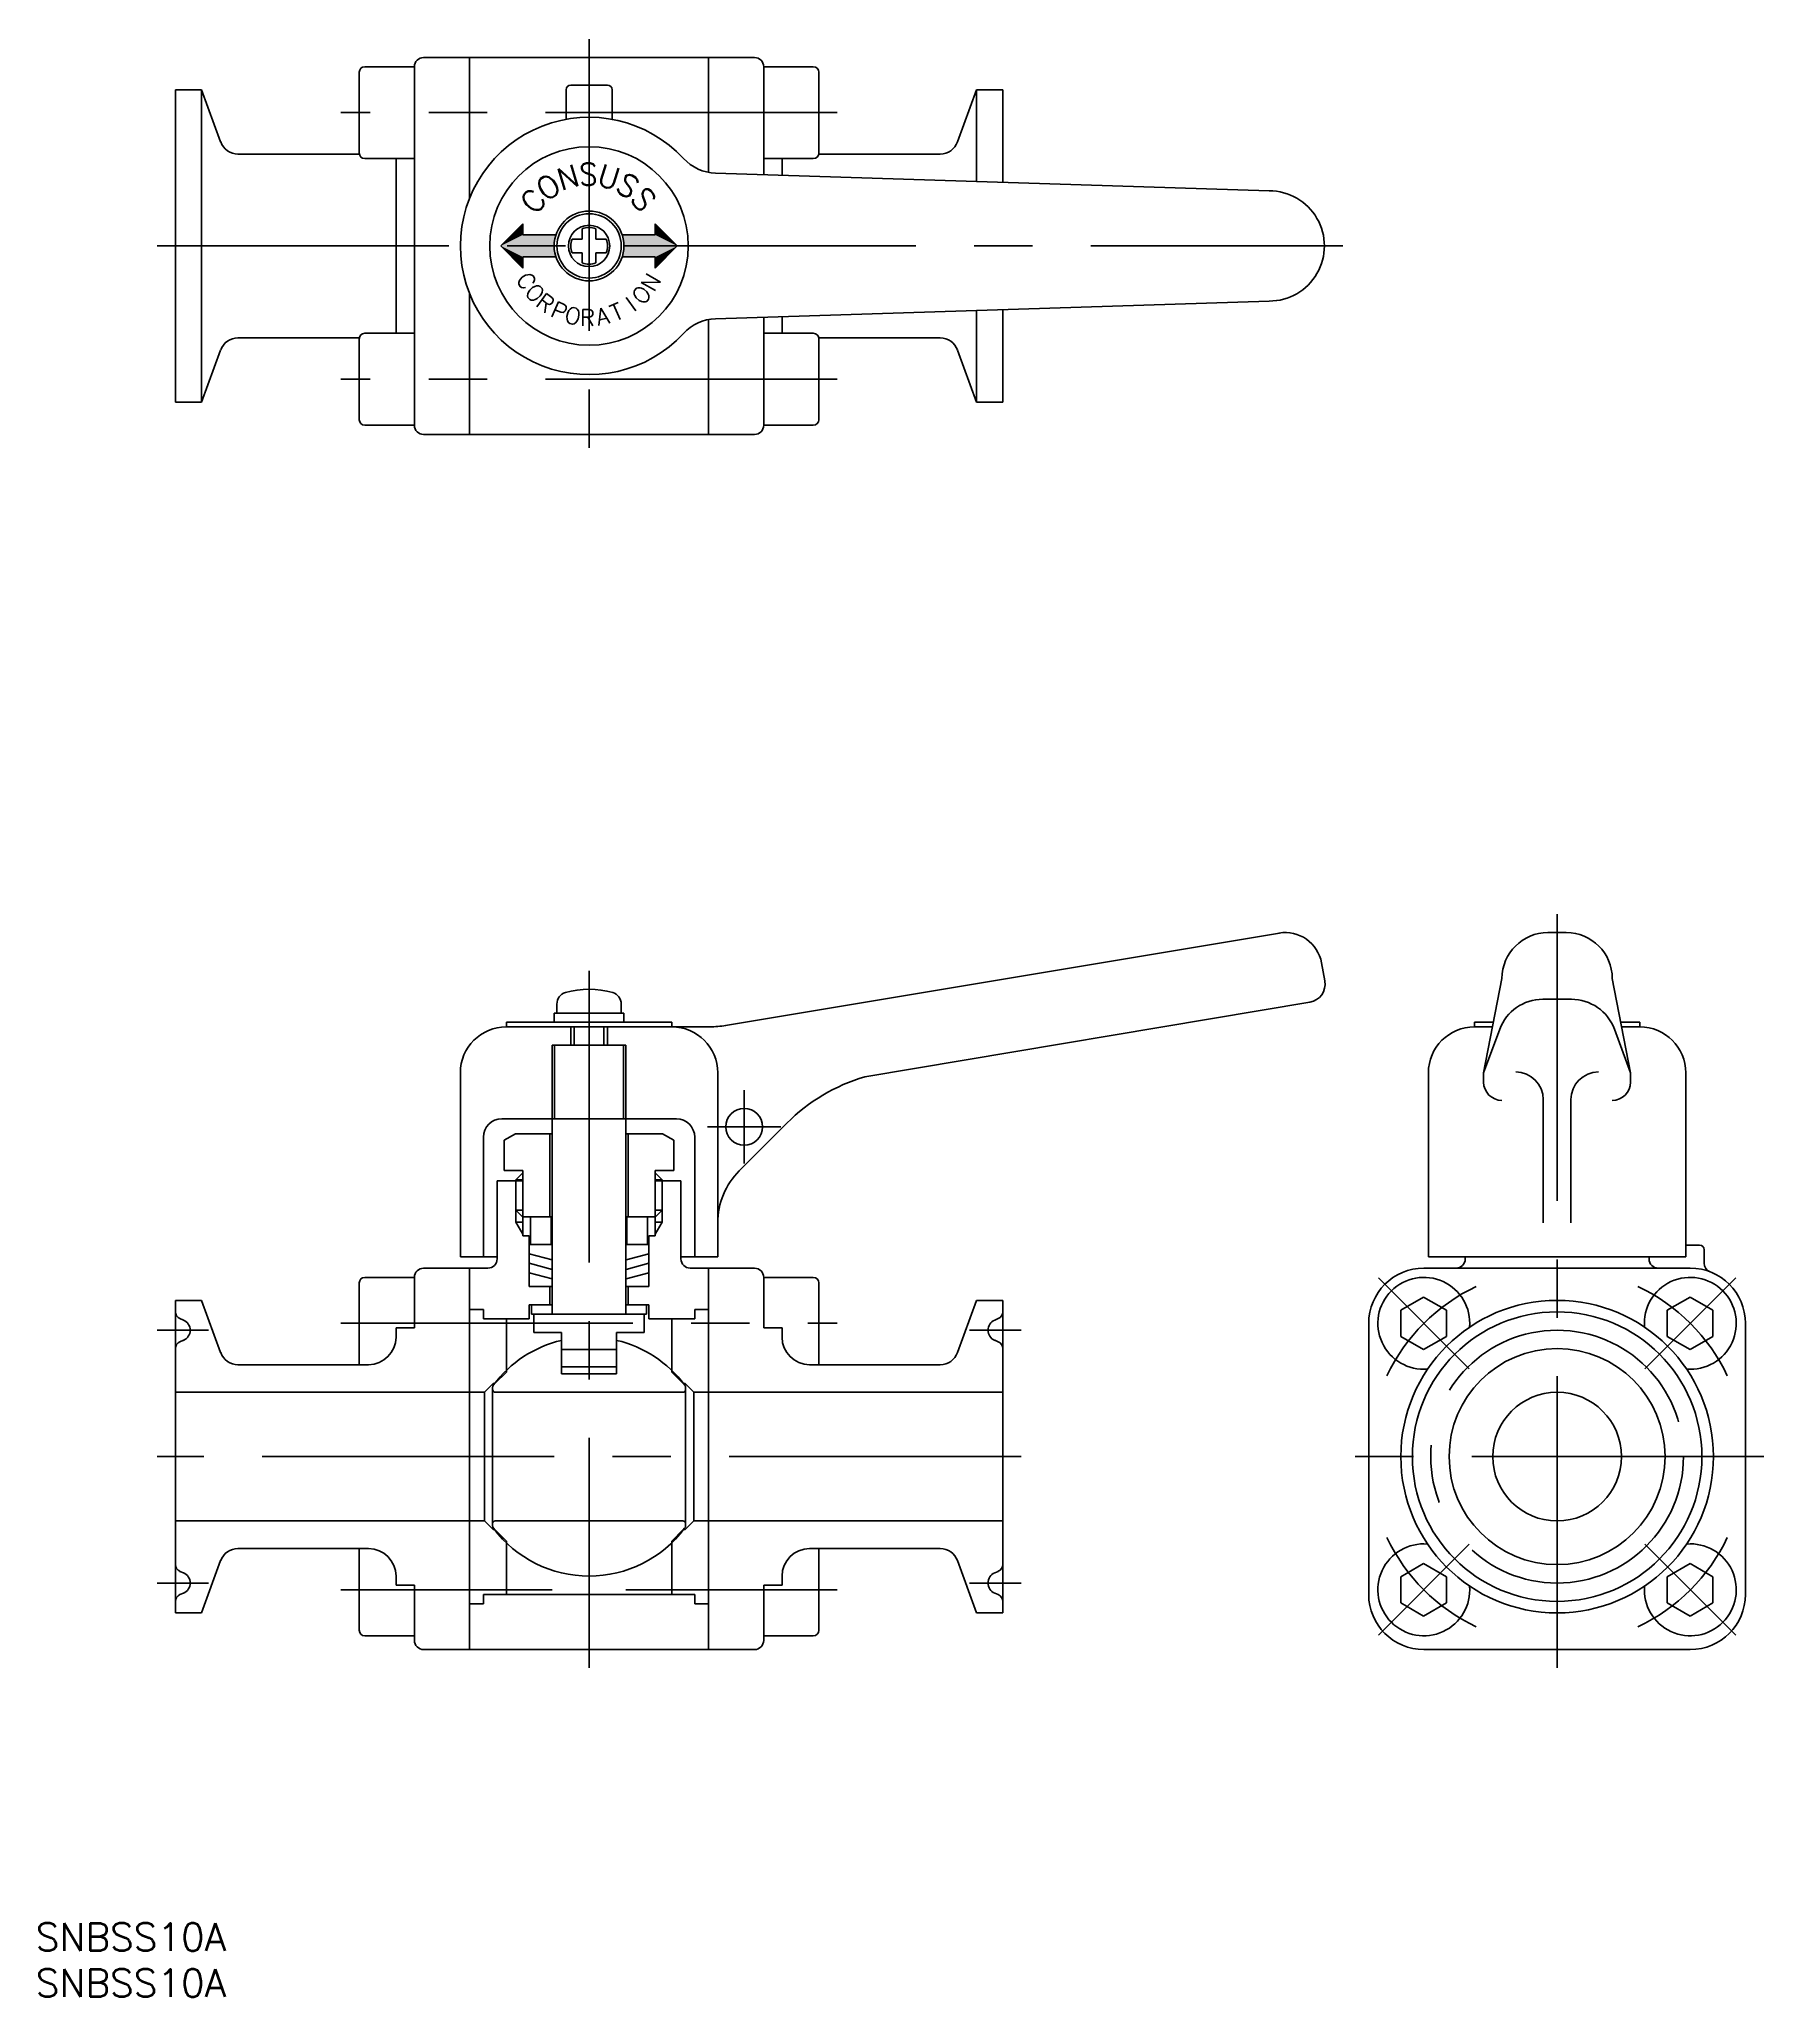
# Model space of a CAD drawing. Extents: x -60 to 128, y -190 to 22.
import ezdxf

# ---------------------------------------------------------------- set-up
doc = ezdxf.new("R2010")
doc.units = 0
doc.linetypes.add('CENTER', pattern=[50.8, 31.75, -6.35, 6.35, -6.35])
doc.layers.get('0').update_dxf_attribs({"linetype": 'CONTINUOUS'})
doc.layers.add('CENTER', color=1, linetype='CONTINUOUS')
doc.styles.get("Standard").update_dxf_attribs({"font": 'txt.shx', "height": 3, "bigfont": 'bigfont.shx'})
doc.styles.add('スタイル１_１', font='romans.shx', dxfattribs={"height": 2.5, "bigfont": 'extfont.shx'})

# ---------------------------------------------------------------- blocks, each defined once
blk = doc.blocks.new('*U2')
at = {"color": 3, "linetype": 'CONTINUOUS'}
for points in [[(-7.2, 2.4), (-9.6, 0), (-7.2, 1.2)], [(7.2, 2.4), (7.2, 1.2), (9.6, 0)], [(-3.61, 1.2), (-9.6, 0), (-3.75, 0.61)], [(-7.2, 1.2), (-9.6, 0), (-3.61, 1.2)], [(-3.75, 0.61), (-9.6, 0), (-3.8, 0)], [(-3.75, -0.61), (-3.8, 0), (-9.6, 0)], [(-9.6, 0), (-7.2, -1.2), (-3.75, -0.61)], [(-9.6, 0), (-7.2, -2.4), (-7.2, -1.2)], [(3.61, 1.2), (3.75, 0.61), (9.6, 0)], [(7.2, 1.2), (3.61, 1.2), (9.6, 0)], [(3.75, 0.61), (3.8, 0), (9.6, 0)], [(9.6, 0), (3.75, -0.61), (7.2, -1.2)], [(3.8, 0), (3.75, -0.61), (9.6, 0)], [(9.6, 0), (7.2, -1.2), (7.2, -2.4)], [(-3.75, -0.61), (-7.2, -1.2), (-3.61, -1.2)], [(3.75, -0.61), (3.61, -1.2), (7.2, -1.2)]]:
    blk.add_solid(points, dxfattribs=at)

msp = doc.modelspace()

# ---------------------------------------------------------------- linework, layer by layer
at = {"color": 7, "linetype": 'CONTINUOUS'}
for p, q in [((-24.4, 19.5), (-19, 19.5)), ((-19, 0), (-19, 19.5)), ((18, 20.5), (-18, 20.5)), ((-13, 5.2), (-13, 20.5)), ((13, 8.01), (13, 20.5)), ((24.4, 19.5), (19, 19.5)), ((19, 7.76), (19, 19.5)), ((-25, 18.9), (-25, 10.1)), ((2, 17.5), (-2, 17.5)), ((25, 18.9), (25, 10.1)), ((-45, 17), (-45, 0)), ((-45, 17), (-42.15, 17)), ((-42.15, 17), (-42.15, -17)), ((-42.15, 17), (-40.08, 11.32)), ((-2.5, 13.77), (-2.5, 17)), ((2.5, 13.77), (2.5, 17)), ((42.15, 17), (40.08, 11.32)), ((42.15, 17), (42.15, 7.02)), ((45, 17), (42.15, 17)), ((45, 17), (45, 6.93)), ((-38.2, 10), (-25, 10)), ((-24.4, 9.5), (-19, 9.5)), ((-21, 9.5), (-21, 0)), ((24.4, 9.5), (19, 9.5)), ((21, 7.7), (21, 9.5)), ((38.2, 10), (25, 10)), ((13.77, 7.93), (74, 6)), ((-9.6, 0), (-7.2, 2.4)), ((-9.6, 0), (-7.2, 2.4)), ((-7.2, 2.4), (-7.2, 1.2)), ((-7.2, 2.4), (-7.2, 1.2)), ((9.6, 0), (7.2, 2.4)), ((7.2, 2.4), (7.2, 1.2)), ((9.6, 0), (7.2, 2.4)), ((7.2, 2.4), (7.2, 1.2)), ((-45, -17), (-45, 0)), ((-21, 0), (-21, -9.5)), ((-19, 0), (-19, -19.5)), ((-9.6, 0), (-7.2, -2.4)), ((-9.6, 0), (-7.2, -2.4)), ((-7.2, 1.2), (-4.4, 1.2)), ((-7.2, 1.2), (-3.61, 1.2)), ((-0.75, 0.75), (-1.85, 0.75)), ((-0.75, 1.85), (-0.75, 0.75)), ((0.75, 1.85), (0.75, 0.75)), ((1.85, 0.75), (0.75, 0.75)), ((3.61, 1.2), (7.2, 1.2)), ((4.4, 1.2), (7.2, 1.2)), ((9.6, 0), (7.2, -2.4)), ((9.6, 0), (7.2, -2.4)), ((-7.2, -1.2), (-4.4, -1.2)), ((-7.2, -1.2), (-7.2, -2.4)), ((-7.2, -1.2), (-3.61, -1.2)), ((-7.2, -1.2), (-7.2, -2.4)), ((-0.75, -0.75), (-1.85, -0.75)), ((-0.75, -0.75), (-0.75, -1.85)), ((1.85, -0.75), (0.75, -0.75)), ((0.75, -0.75), (0.75, -1.85)), ((3.61, -1.2), (7.2, -1.2)), ((4.4, -1.2), (7.2, -1.2)), ((7.2, -1.2), (7.2, -2.4)), ((7.2, -1.2), (7.2, -2.4)), ((-13, -20.5), (-13, -5.2)), ((13.77, -7.93), (74, -6)), ((13, -20.5), (13, -8.01)), ((19, -7.76), (19, -19.5)), ((21, -9.5), (21, -7.7)), ((42.15, -7.02), (42.15, -17)), ((45, -17), (45, -6.93)), ((-38.2, -10), (-25, -10)), ((-25, -10.1), (-25, -18.9)), ((-24.4, -9.5), (-19, -9.5)), ((24.4, -9.5), (19, -9.5)), ((38.2, -10), (25, -10)), ((25, -10.1), (25, -18.9)), ((-42.15, -17), (-40.08, -11.32)), ((42.15, -17), (40.08, -11.32)), ((-45, -17), (-42.15, -17)), ((45, -17), (42.15, -17)), ((-24.4, -19.5), (-19, -19.5)), ((-18, -20.5), (18, -20.5)), ((24.4, -19.5), (19, -19.5)), ((14.86, -84.79), (75.13, -74.74)), ((104.32, -74.69), (106.32, -74.69)), ((80.04, -79.96), (79.69, -77.99)), ((99.32, -79.69), (97.32, -89.95)), ((111.32, -79.69), (113.32, -89.95)), ((-3.5, -83.45), (-3.5, -82.47)), ((3.5, -83.45), (3.5, -82.47)), ((78.42, -82.28), (30, -90.38)), ((103.76, -81.95), (106.87, -81.95)), ((-9, -84.45), (-9, -84.95)), ((-9, -84.45), (9, -84.45)), ((-9, -84.95), (13.13, -84.95)), ((-3.8, -83.45), (3.8, -83.45)), ((-3.8, -84.45), (-3.8, -83.45)), ((-2, -86.95), (-2, -84.95)), ((2, -84.95), (2, -86.95)), ((3.8, -83.45), (3.8, -84.45)), ((9, -84.95), (9, -84.45)), ((96.32, -84.45), (96.32, -84.95)), ((96.32, -84.45), (98.33, -84.45)), ((96.32, -84.95), (98.24, -84.95)), ((114.32, -84.45), (112.3, -84.45)), ((112.39, -84.95), (114.32, -84.95)), ((114.32, -84.95), (114.32, -84.45)), ((4, -86.95), (-4, -86.95)), ((-4, -116.2), (-4, -86.95)), ((-3.75, -94.95), (-3.75, -86.95)), ((3.75, -86.95), (3.75, -94.95)), ((4, -116.2), (4, -86.95)), ((99.08, -85.21), (97.32, -89.95)), ((111.56, -85.21), (113.32, -89.95)), ((-14, -109.95), (-14, -89.95)), ((14, -109.95), (14, -89.95)), ((91.32, -109.95), (91.32, -89.95)), ((97.32, -90.95), (97.32, -89.95)), ((113.32, -90.95), (113.32, -89.95)), ((119.32, -109.95), (119.32, -89.95)), ((103.82, -106.26), (103.82, -92.86)), ((106.82, -106.26), (106.82, -92.86)), ((-9.5, -94.95), (9.5, -94.95)), ((-4, -94.95), (4, -94.95)), ((16.34, -100.6), (21.53, -95.41)), ((-11.5, -109.95), (-11.5, -96.95)), ((-9.24, -97.29), (-8, -96.58)), ((-9.24, -97.29), (-9.24, -100.58)), ((-4, -96.58), (-8, -96.58)), ((-4.25, -105.63), (-4.25, -96.58)), ((8, -96.58), (4, -96.58)), ((4.25, -105.63), (4.25, -96.58)), ((9.24, -97.29), (8, -96.58)), ((9.24, -97.29), (9.24, -100.58)), ((11.5, -109.95), (11.5, -96.95)), ((-10, -110.2), (-10, -101.7)), ((-10, -101.7), (-7.2, -101.7)), ((-7.2, -100.58), (-9.24, -100.58)), ((-7.95, -101.58), (-7.2, -100.83)), ((-7.95, -101.58), (-7.2, -101.58)), ((-7.95, -104.9), (-7.95, -101.58)), ((-7.2, -100.83), (-7.2, -100.58)), ((-7.2, -105.63), (-7.2, -100.83)), ((7.2, -100.58), (9.24, -100.58)), ((7.2, -100.83), (7.2, -100.58)), ((7.95, -101.58), (7.2, -100.83)), ((7.2, -105.65), (7.2, -100.83)), ((7.95, -101.58), (7.2, -101.58)), ((7.2, -101.7), (10, -101.7)), ((7.95, -104.9), (7.95, -101.58)), ((10, -110.2), (10, -101.7)), ((-10, -110.2), (-10, -102.7)), ((10, -110.2), (10, -102.7)), ((-7.95, -104.9), (-7.2, -104.9)), ((-7.95, -104.9), (-7.2, -105.65)), ((-7.95, -104.9), (-7.95, -106.2)), ((-7.95, -106.2), (-7.2, -107.49)), ((-7.2, -106.2), (-7.95, -106.2)), ((-4, -105.63), (-7.2, -105.63)), ((-7.2, -105.63), (-7.2, -107.7)), ((-4.13, -105.63), (-6.38, -105.63)), ((-6.38, -108.63), (-6.38, -105.63)), ((-4.13, -108.63), (-4.13, -105.63)), ((4, -105.63), (7.2, -105.63)), ((4.12, -108.63), (4.12, -105.63)), ((6.37, -108.63), (6.37, -105.63)), ((7.95, -104.9), (7.2, -105.65)), ((7.95, -104.9), (7.2, -104.9)), ((7.2, -105.63), (7.2, -107.7)), ((7.2, -106.2), (7.95, -106.2)), ((7.95, -106.2), (7.2, -107.49)), ((7.95, -104.9), (7.95, -106.2)), ((-7.2, -107.7), (-6.5, -107.7)), ((-6.5, -113.2), (-6.5, -107.7)), ((7.2, -107.7), (6.5, -107.7)), ((6.5, -113.2), (6.5, -107.7)), ((-10, -109.95), (-14, -109.95)), ((-4, -108.63), (-6.5, -108.63)), ((-6.5, -109.63), (-4.02, -110.29)), ((-6.5, -110.66), (-4.02, -111.33)), ((4, -108.63), (6.5, -108.63)), ((6.5, -109.63), (4.02, -110.29)), ((6.5, -110.66), (4.02, -111.33)), ((10, -109.95), (14, -109.95)), ((105.32, -109.95), (91.32, -109.95)), ((95.32, -110.2), (95.32, -109.95)), ((105.32, -109.95), (119.32, -109.95)), ((115.32, -110.2), (115.32, -109.95)), ((120.82, -108.7), (119.32, -108.7)), ((121.32, -110.66), (121.32, -109.2)), ((-25, -112.8), (-25, -121.6)), ((-24.4, -112.2), (-19, -112.2)), ((-19, -112.2), (-19, -117.7)), ((-19, -116.82), (-19, -112.2)), ((-19, -117.7), (-19, -112.2)), ((-13, -111.2), (-18, -111.2)), ((-13, -111.2), (-11, -111.2)), ((-13, -111.2), (-13, -152.69)), ((-6.5, -111.7), (-4.02, -112.36)), ((6.5, -111.7), (4.02, -112.36)), ((11, -111.2), (13, -111.2)), ((13, -111.2), (18, -111.2)), ((13, -111.2), (13, -152.69)), ((19, -112.2), (19, -117.7)), ((19, -116.82), (19, -112.2)), ((24.4, -112.2), (19, -112.2)), ((19, -112.2), (19, -117.7)), ((25, -112.8), (25, -121.6)), ((105.32, -111.2), (90.82, -111.2)), ((105.32, -111.2), (119.81, -111.2)), ((-45, -114.7), (-45, -131.7)), ((-45, -114.7), (-42.15, -114.7)), ((-42.15, -114.7), (-40.08, -120.38)), ((-6.5, -113.2), (-4, -113.2)), ((-4.25, -115.2), (-4.25, -113.2)), ((4, -113.2), (6.5, -113.2)), ((4.25, -115.2), (4.25, -113.2)), ((42.15, -114.7), (40.08, -120.38)), ((45, -114.7), (42.15, -114.7)), ((45, -114.7), (45, -131.7)), ((88.32, -115.77), (90.8, -114.34)), ((93.27, -115.77), (90.8, -114.34)), ((117.31, -115.77), (119.79, -114.34)), ((122.26, -115.77), (119.79, -114.34)), ((-44.13, -116.84), (-44.51, -116.68)), ((-11.5, -115.7), (-13, -115.7)), ((-11.5, -115.7), (-11.5, -116.7)), ((-11.5, -116.7), (-6.5, -116.7)), ((-9, -122.51), (-9, -116.7)), ((-6.5, -115.2), (-4, -115.2)), ((-6.5, -115.2), (-6.5, -116.7)), ((-6.25, -116.2), (-6.25, -115.2)), ((-6.25, -116.2), (6.25, -116.2)), ((-6, -116.2), (-6, -118.2)), ((4, -115.2), (6.5, -115.2)), ((6, -118.2), (6, -116.2)), ((6.25, -115.2), (6.25, -116.2)), ((6.5, -116.7), (6.5, -115.2)), ((6.5, -116.7), (11.5, -116.7)), ((9, -122.51), (9, -116.7)), ((11.5, -115.7), (11.5, -116.7)), ((13, -115.7), (11.5, -115.7)), ((44.13, -116.84), (44.51, -116.68)), ((88.32, -118.63), (88.32, -115.77)), ((93.27, -118.63), (93.27, -115.77)), ((117.31, -118.63), (117.31, -115.77)), ((122.26, -118.63), (122.26, -115.77)), ((-44.13, -119.05), (-44.51, -119.21)), ((-19, -117.7), (-21, -117.7)), ((-6, -118.2), (-3, -118.2)), ((-3, -118.2), (-3, -121.2)), ((-3, -122.7), (-3, -118.94)), ((3, -118.2), (3, -121.2)), ((3, -118.2), (6, -118.2)), ((3, -122.7), (3, -118.94)), ((19, -117.7), (21, -117.7)), ((21, -118.7), (21, -117.7)), ((44.13, -119.05), (44.51, -119.21)), ((84.82, -117.2), (84.82, -146.69)), ((90.8, -120.06), (88.32, -118.63)), ((90.8, -120.06), (93.27, -118.63)), ((119.79, -120.06), (117.31, -118.63)), ((119.79, -120.06), (122.26, -118.63)), ((125.81, -146.69), (125.81, -117.2)), ((-3, -120.03), (3, -120.03)), ((-38.2, -121.7), (-24, -121.7)), ((-9, -122.51), (-10.25, -123.76)), ((-3, -121.95), (3, -121.95)), ((3, -122.7), (-3, -122.7)), ((2.5, -121.95), (-2.5, -121.95)), ((9, -122.51), (10.25, -123.76)), ((38.2, -121.7), (24, -121.7)), ((-13, -124.7), (-45, -124.7)), ((-11.39, -124.7), (-13, -124.7)), ((-11.39, -124.7), (-10.45, -123.76)), ((-11.39, -138.7), (-11.39, -124.7)), ((-10.5, -131.7), (-10.5, -124.2)), ((-10.45, -123.76), (-10.25, -123.76)), ((-10.2, -124.7), (10.2, -124.7)), ((10.45, -123.76), (10.25, -123.76)), ((11.39, -124.7), (10.45, -123.76)), ((10.5, -124.2), (10.5, -131.7)), ((11.39, -124.7), (13, -124.7)), ((11.39, -124.7), (11.39, -138.7)), ((13, -124.7), (45, -124.7)), ((-45, -148.7), (-45, -131.7)), ((-10.5, -139.2), (-10.5, -131.7)), ((10.5, -131.7), (10.5, -139.2)), ((45, -148.7), (45, -131.7)), ((-13, -138.7), (-45, -138.7)), ((-11.39, -138.7), (-13, -138.7)), ((-11.39, -138.7), (-10.45, -139.63)), ((-10.45, -139.63), (-10.25, -139.63)), ((-9, -140.88), (-10.25, -139.63)), ((-10.2, -138.7), (10.2, -138.7)), ((9, -140.88), (10.25, -139.63)), ((10.45, -139.63), (10.25, -139.63)), ((11.39, -138.7), (10.45, -139.63)), ((11.39, -138.7), (13, -138.7)), ((13, -138.7), (45, -138.7)), ((-38.2, -141.7), (-24, -141.7)), ((-25, -141.79), (-25, -150.59)), ((-9, -146.7), (-9, -140.88)), ((9, -146.7), (9, -140.88)), ((38.2, -141.7), (24, -141.7)), ((25, -141.79), (25, -150.59)), ((-44.13, -144.34), (-44.51, -144.18)), ((-42.15, -148.7), (-40.08, -143.01)), ((-21, -144.7), (-21, -145.7)), ((21, -145.7), (21, -144.7)), ((42.15, -148.7), (40.08, -143.01)), ((44.13, -144.34), (44.51, -144.18)), ((88.32, -144.76), (90.8, -143.33)), ((88.32, -147.62), (88.32, -144.76)), ((93.27, -144.76), (90.8, -143.33)), ((93.27, -147.62), (93.27, -144.76)), ((117.31, -144.76), (119.79, -143.33)), ((117.31, -147.62), (117.31, -144.76)), ((122.26, -144.76), (119.79, -143.33)), ((122.26, -147.62), (122.26, -144.76)), ((-44.13, -146.55), (-44.51, -146.71)), ((-19, -145.7), (-21, -145.7)), ((-19, -145.7), (-19, -151.69)), ((-11.5, -146.7), (-11.5, -147.7)), ((-11.5, -146.7), (11.5, -146.7)), ((11.5, -146.7), (11.5, -147.7)), ((19, -145.7), (19, -151.69)), ((19, -145.7), (21, -145.7)), ((44.13, -146.55), (44.51, -146.71)), ((-45, -148.7), (-42.15, -148.7)), ((-19, -147.2), (-19, -151.69)), ((-11.5, -147.7), (-13, -147.7)), ((13, -147.7), (11.5, -147.7)), ((19, -147.2), (19, -151.69)), ((45, -148.7), (42.15, -148.7)), ((90.8, -149.05), (88.32, -147.62)), ((90.8, -149.05), (93.27, -147.62)), ((119.79, -149.05), (117.31, -147.62)), ((119.79, -149.05), (122.26, -147.62)), ((-24.4, -151.19), (-19, -151.19)), ((24.4, -151.19), (19, -151.19)), ((-13, -152.69), (-18, -152.69)), ((13, -152.69), (-13, -152.69)), ((13, -152.69), (18, -152.69)), ((90.82, -152.69), (119.81, -152.69))]:
    msp.add_line(p, q, dxfattribs=at)
for p, q in [((79.69, -77.99), (79.69, -77.99)), ((-21, -117.7), (-21, -118.7))]:
    msp.add_line(p, q)
at = {"color": 3, "linetype": 'CONTINUOUS'}
for p, q in [((-1.62, -86.95), (-1.62, -84.95)), ((1.62, -84.95), (1.62, -86.95))]:
    msp.add_line(p, q, dxfattribs=at)
at = {"color": 7, "linetype": 'CONTINUOUS'}
for centre, radius in [((0, 0), 10.8), ((0, 0), 3.8), ((0, 0), 3.5), ((0, 0), 2.25), ((16.88, -95.82), 2), ((105.32, -131.7), 17), ((105.32, -131.7), 15.75), ((105.32, -131.7), 11.75), ((105.32, -131.7), 7)]:
    msp.add_circle(centre, radius, dxfattribs=at)
for centre, radius, start, end in [((-24.4, 18.9), 0.6, 90, 180), ((-18, 19.5), 1, 90, 180), ((18, 19.5), 1, 0, 90), ((24.4, 18.9), 0.6, 360, 90), ((-2, 17), 0.5, 90, 180), ((2, 17), 0.5, 0, 90), ((0, 0), 14, 42.8045, 317.1955), ((-38.2, 12), 2, 200, 270), ((38.2, 12), 2, 270, 340), ((-24.4, 10.1), 0.6, 180, 270), ((13.93, 12.92), 5, 222.8624, 268.1674), ((24.4, 10.1), 0.6, 270, 0), ((74, 0), 6, 269.9746, 90.0254), ((0, 0), 2, 157.9757, 202.0243), ((0, 0), 2, 67.9757, 112.0243), ((0, 0), 2, 337.9757, 22.0243), ((0, 0), 2, 247.9757, 292.0243), ((13.93, -12.92), 5, 91.8326, 137.1376), ((-38.2, -12), 2, 90, 160), ((-24.4, -10.1), 0.6, 90, 180), ((24.4, -10.1), 0.6, 360, 90), ((38.2, -12), 2, 20, 90), ((-24.4, -18.9), 0.6, 180, 270), ((24.4, -18.9), 0.6, 270, 0), ((-18, -19.5), 1, 180, 270), ((18, -19.5), 1, 270, 0), ((75.75, -78.69), 4, 10, 100), ((104.32, -79.69), 5, 90, 180), ((106.32, -79.69), 5, 0, 90), ((0, -89.85), 9, 73.3985, 106.6015), ((78.07, -80.31), 2, 280, 10), ((-2.2, -82.47), 1.3, 106.6015, 180), ((2.2, -82.47), 1.3, 0, 73.3985), ((103.76, -86.95), 5, 90, 159.6197), ((106.87, -86.95), 5, 20.3803, 90), ((-9, -89.95), 5, 90, 180), ((9, -89.95), 5, 0, 90), ((13.13, -74.95), 10, 270, 280), ((96.32, -89.95), 5, 90, 180), ((114.32, -89.95), 5, 0, 90), ((35.67, -109.56), 20, 106.4929, 135), ((99.32, -90.95), 2, 180, 270), ((100.82, -92.86), 3, 0, 90), ((109.82, -92.86), 3, 90, 180), ((111.32, -90.95), 2, 270, 0), ((-9.5, -96.95), 2, 90, 180), ((9.5, -96.95), 2, 0, 90), ((22, -106.26), 8, 135, 180), ((-11, -110.2), 1, 270, 0), ((11, -110.2), 1, 180, 270), ((94.32, -110.2), 1, 270, 0), ((116.32, -110.2), 1, 180, 270), ((120.82, -109.2), 0.5, 0, 90), ((122.32, -110.66), 1, 180, 249.0374), ((-24.4, -112.8), 0.6, 90, 180), ((-18, -112.2), 1, 90, 180), ((18, -112.2), 1, 0, 90), ((24.4, -112.8), 0.6, 360, 90), ((90.82, -117.2), 6, 90, 180), ((90.82, -117.2), 5, 355.3419, 274.6581), ((119.81, -117.2), 5, 265.3419, 184.6581), ((119.81, -117.2), 6, 0, 90), ((-44.2, -115.94), 0.8, 180, 247), ((-44.6, -117.95), 1.2, 293, 67), ((44.6, -117.95), 1.2, 113, 247), ((44.2, -115.94), 0.8, 293, 0), ((-44.2, -119.95), 0.8, 113, 180), ((-24, -118.7), 3, 270, 0), ((0, -131.7), 13, 103.3424, 143.1301), ((0, -131.7), 13, 36.8699, 76.6576), ((24, -118.7), 3, 180, 270), ((44.2, -119.95), 0.8, 360, 67), ((-38.2, -119.7), 2, 200, 270), ((38.2, -119.7), 2, 270, 340), ((-24.4, -121.6), 0.6, 180, 189.1768), ((-10, -124.2), 0.5, 143.1301, 180), ((-10.2, -124.4), 0.3, 180, 270), ((10.2, -124.4), 0.3, 270, 360), ((10, -124.2), 0.5, 0, 36.8699), ((-10.2, -139), 0.3, 90, 180), ((-10, -139.2), 0.5, 180, 216.8699), ((0, -131.7), 13, 216.8699, 323.1301), ((10.2, -139), 0.3, 360, 90), ((10, -139.2), 0.5, 323.1301, 0), ((-38.2, -143.7), 2, 90, 160), ((-24.4, -141.79), 0.6, 170.8232, 180), ((-24, -144.7), 3, 0, 90), ((24, -144.7), 3, 90, 180), ((24.4, -141.79), 0.6, 360, 9.1768), ((38.2, -143.7), 2, 20, 90), ((90.82, -146.19), 5, 85.3419, 4.6581), ((119.81, -146.19), 5, 175.3419, 94.6581), ((-44.2, -143.44), 0.8, 180, 247), ((-44.6, -145.45), 1.2, 293, 67), ((44.6, -145.45), 1.2, 113, 247), ((44.2, -143.44), 0.8, 293, 0), ((-44.2, -147.45), 0.8, 113, 180), ((44.2, -147.45), 0.8, 360, 67), ((90.82, -146.69), 6, 180, 270), ((119.81, -146.69), 6, 270, 0), ((-24.4, -150.59), 0.6, 180, 270), ((24.4, -150.59), 0.6, 270, 0), ((-18, -151.69), 1, 180, 270), ((18, -151.69), 1, 270, 0)]:
    msp.add_arc(centre, radius, start, end, dxfattribs=at)
msp.add_arc((24.4, -121.6), 0.6, 350.8232, 0)
at = {"layer": 'CENTER', "color": 1, "linetype": 'CENTER'}
for p, q in [((0, 22.5), (0, -22.5)), ((27, 14.5), (-27, 14.5)), ((-47, 0), (82, 0)), ((27, -14.5), (-27, -14.5)), ((105.32, -154.69), (105.32, -72.69)), ((0, -78.85), (0, -154.69)), ((16.88, -99.82), (16.88, -91.82)), ((12.88, -95.82), (20.88, -95.82)), ((85.87, -112.25), (95.77, -122.15)), ((124.76, -112.25), (114.86, -122.15)), ((-47, -117.95), (-41.4, -117.95)), ((-27, -117.2), (27, -117.2)), ((47, -117.95), (41.4, -117.95)), ((47, -131.7), (-47, -131.7)), ((127.81, -131.7), (82.82, -131.7)), ((85.87, -151.14), (95.77, -141.24)), ((124.76, -151.14), (114.86, -141.24)), ((-47, -145.45), (-41.4, -145.45)), ((-4, -146.19), (-27, -146.19)), ((27, -146.19), (4, -146.19)), ((47, -145.45), (41.4, -145.45))]:
    msp.add_line(p, q, dxfattribs=at)
msp.add_circle((105.32, -131.7), 13.75, dxfattribs=at)
for start, end in [(115.4007, 154.5993), (25.4007, 64.5993), (205.4007, 244.5993), (295.4007, 334.5993)]:
    msp.add_arc((105.32, -131.7), 20.5, start, end, dxfattribs=at)

# ---------------------------------------------------------------- block references
at = {"color": 3, "linetype": 'CONTINUOUS'}
msp.add_blockref('*U2', (0, 0), dxfattribs=at)

# ---------------------------------------------------------------- texts
at = {"color": 7, "linetype": 'CONTINUOUS', "style": 'スタイル１_１'}
for s, height, rotation, p in [('N', 2.4, 16.6667, (-3.04, 5.98)), ('U', 2.4, 343.3333, (0.74, 6.69)), ('O', 2.4, 33.3333, (-4.72, 4.79)), ('S', 2.4, 326.6667, (2.7, 6.12)), ('C', 2.4, 50, (-5.85, 3.3)), ('S', 2.4, 310, (4.35, 5.09)), ('C', 1.8, 300, (-7.99, -3.55)), ('N', 1.8, 60, (7.08, -5.13)), ('O', 1.8, 312, (-7.12, -5.09)), ('R', 1.8, 324, (-5.92, -6.46)), ('P', 1.8, 336, (-4.34, -7.59)), ('T', 1.8, 24, (2.83, -8.26)), ('I', 1.8, 36, (4.83, -7.25)), ('O', 1.8, 48, (5.81, -6.55)), ('O', 1.8, 348, (-2.77, -8.31)), ('A', 1.8, 12, (0.99, -8.68))]:
    msp.add_text(s, height=height, rotation=rotation, dxfattribs=at).set_placement(p)
for s, height, p in [('S', 2.4, (-1.11, 6.6)), ('R', 1.8, (-0.99, -8.7))]:
    msp.add_text(s, height=height, dxfattribs=at).set_placement(p)
at = {"color": 7, "linetype": 'CONTINUOUS'}
for p in [(-60.21, -185.47), (-60.21, -190.47)]:
    msp.add_text('SNBSS10A', height=3, dxfattribs=at).set_placement(p)

doc.saveas('drawing.dxf')
